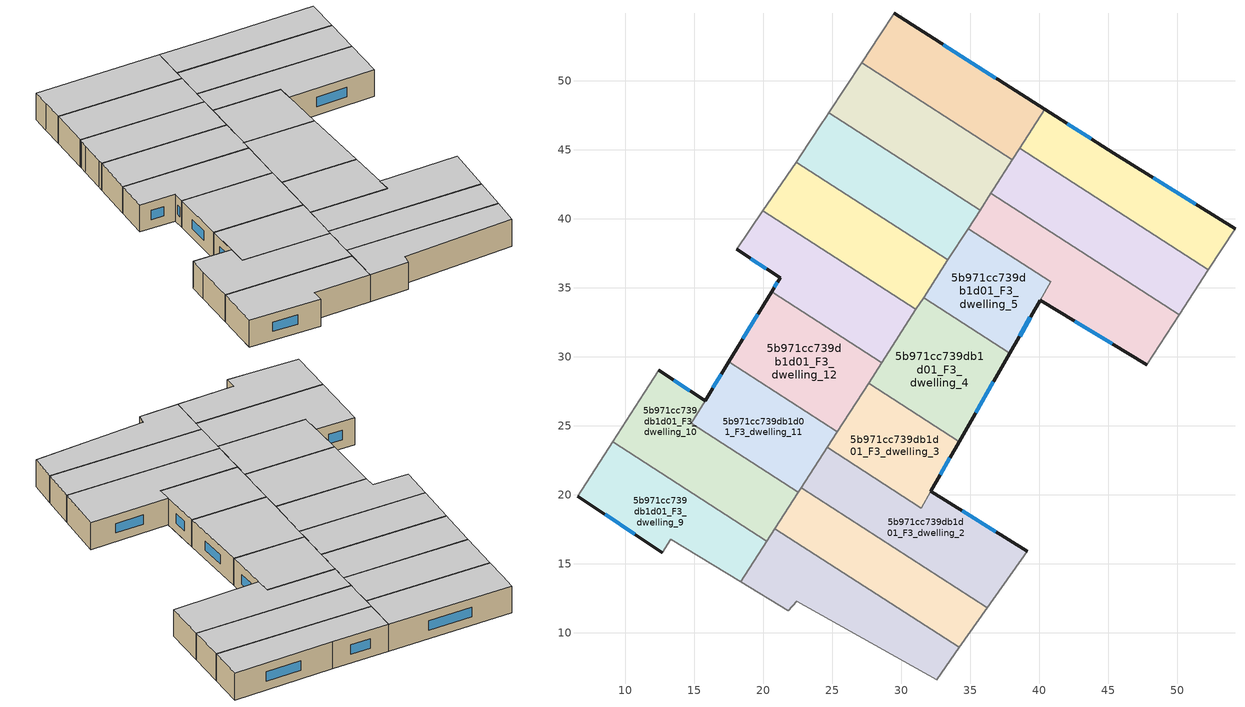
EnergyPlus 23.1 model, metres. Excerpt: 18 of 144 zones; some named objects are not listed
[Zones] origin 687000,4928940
5b971cc739db1d01_F3_dwelling_0
 floor to 5b971cc739db1d01_F2_dwelling_0 (EU_floor_Construction): 34.19,8.92 32.55,6.59 22.43,12.28 21.81,11.59 18.36,13.7 20.83,17.54 z9
 wall adiabatic (EU_wall_Construction): 18.36,13.7 21.81,11.59 22.43,12.28 32.55,6.59 34.19,8.92 z9:12
 wall to 5b971cc739db1d01_F3_dwelling_1 (EU_wall_Construction): 34.19,8.92 20.83,17.54 z9:12
 wall to 5b971cc739db1d01_F3_dwelling_9 (EU_wall_Construction): 20.25,16.63 18.36,13.7 z9:12
 wall to 5b971cc739db1d01_F3_dwelling_10 (EU_wall_Construction): 20.83,17.53 20.25,16.63 z9:12
 ceiling to 5b971cc739db1d01_F4_dwelling_0 (EU_floor_Construction): 32.55,6.59 34.19,8.92 20.83,17.54 18.36,13.7 21.81,11.59 22.43,12.28 z12
5b971cc739db1d01_F3_dwelling_1
 floor to 5b971cc739db1d01_F2_dwelling_1 (EU_floor_Construction): 36.22,11.8 34.19,8.92 20.83,17.54 22.53,20.18 22.73,20.49 z9
 wall adiabatic (EU_wall_Construction): 34.19,8.92 36.22,11.8 z9:12
 wall to 5b971cc739db1d01_F3_dwelling_2 (EU_wall_Construction): 36.22,11.8 22.73,20.49 z9:12
 wall to 5b971cc739db1d01_F3_dwelling_10 (EU_wall_Construction): 22.53,20.18 20.83,17.54 z9:12
 wall to 5b971cc739db1d01_F3_dwelling_11 (EU_wall_Construction): 22.73,20.49 22.53,20.18 z9:12
 ceiling to 5b971cc739db1d01_F4_dwelling_1 (EU_floor_Construction): 34.19,8.92 36.22,11.8 22.73,20.49 22.53,20.18 20.83,17.54 z12
5b971cc739db1d01_F3_dwelling_10
 floor to 5b971cc739db1d01_F2_dwelling_10 (EU_floor_Construction): 15.77,26.81 14.77,25.18 22.53,20.18 20.25,16.63 9.07,23.83 11.36,27.38 12.42,29.01 z9
 wall outside (EU_wall_Construction): 15.77,26.81 12.42,29.01 z9:12
 wall adiabatic (EU_wall_Construction): 12.42,29.01 11.36,27.38 9.07,23.83 z9:12
 wall to 5b971cc739db1d01_F3_dwelling_11 (EU_wall_Construction): 22.53,20.18 14.77,25.18 15.77,26.81 z9:12
 wall to 5b971cc739db1d01_F3_dwelling_9 (EU_wall_Construction): 9.07,23.83 20.25,16.63 z9:12
 window (EU_Window_Construction): 14.68,27.53 13.51,28.29 z9.98:11.02
 ceiling to 5b971cc739db1d01_F4_dwelling_10 (EU_floor_Construction): 20.25,16.63 22.53,20.18 14.77,25.18 15.77,26.81 12.42,29.01 11.36,27.38 9.07,23.83 z12
5b971cc739db1d01_F3_dwelling_11
 floor to 5b971cc739db1d01_F2_dwelling_11 (EU_floor_Construction): 25.35,24.56 22.53,20.18 14.77,25.18 17.49,29.62 z9
 wall outside (EU_wall_Construction): 17.49,29.62 15.77,26.81 z9:12
 wall to 5b971cc739db1d01_F3_dwelling_12 (EU_wall_Construction): 25.35,24.56 17.49,29.62 z9:12
 wall to 5b971cc739db1d01_F3_dwelling_2 (EU_wall_Construction): 22.73,20.49 24.62,23.42 z9:12
 wall to 5b971cc739db1d01_F3_dwelling_3 (EU_wall_Construction): 24.62,23.42 25.35,24.56 z9:12
 window (EU_Window_Construction): 16.93,28.71 16.33,27.73 z9.98:11.02
 ceiling to 5b971cc739db1d01_F4_dwelling_11 (EU_floor_Construction): 22.53,20.18 25.35,24.56 17.49,29.62 14.77,25.18 z12
5b971cc739db1d01_F3_dwelling_12
 floor to 5b971cc739db1d01_F2_dwelling_12 (EU_floor_Construction): 28.58,29.57 25.35,24.56 17.49,29.62 20.6,34.71 z9
 wall outside (EU_wall_Construction): 20.6,34.71 17.49,29.62 z9:12
 wall to 5b971cc739db1d01_F3_dwelling_13 (EU_wall_Construction): 28.58,29.57 20.6,34.71 z9:12
 wall to 5b971cc739db1d01_F3_dwelling_3 (EU_wall_Construction): 25.35,24.56 27.62,28.08 z9:12
 wall to 5b971cc739db1d01_F3_dwelling_4 (EU_wall_Construction): 27.62,28.08 28.58,29.57 z9:12
 window (EU_Window_Construction): 19.59,33.06 18.5,31.28 z9.98:11.02
 ceiling to 5b971cc739db1d01_F4_dwelling_12 (EU_floor_Construction): 25.35,24.56 28.58,29.57 20.6,34.71 17.49,29.62 z12
5b971cc739db1d01_F3_dwelling_13
 floor to 5b971cc739db1d01_F2_dwelling_13 (EU_floor_Construction): 31.06,33.42 28.58,29.57 20.6,34.71 21.21,35.71 18.08,37.77 19.97,40.56 z9
 wall outside (EU_wall_Construction): 18.08,37.77 21.21,35.71 20.6,34.71 z9:12
 wall to 5b971cc739db1d01_F3_dwelling_14 (EU_wall_Construction): 31.06,33.42 19.97,40.56 z9:12
 wall adiabatic (EU_wall_Construction): 19.97,40.56 18.08,37.77 z9:12
 wall to 5b971cc739db1d01_F3_dwelling_4 (EU_wall_Construction): 28.58,29.57 31.06,33.42 z9:12
 window (EU_Window_Construction): 21.01,35.38 20.8,35.03 / 19.1,37.1 20.19,36.38 z9.98:11.02
 ceiling to 5b971cc739db1d01_F4_dwelling_13 (EU_floor_Construction): 28.58,29.57 31.06,33.42 19.97,40.56 18.08,37.77 21.21,35.71 20.6,34.71 z12
5b971cc739db1d01_F3_dwelling_14
 floor to 5b971cc739db1d01_F2_dwelling_14 (EU_floor_Construction): 33.37,37.01 31.06,33.42 19.97,40.56 22.37,44.1 z9
 wall adiabatic (EU_wall_Construction): 22.37,44.1 19.97,40.56 z9:12
 wall to 5b971cc739db1d01_F3_dwelling_15 (EU_wall_Construction): 33.37,37.01 22.37,44.1 z9:12
 wall to 5b971cc739db1d01_F3_dwelling_5 (EU_wall_Construction): 31.61,34.27 33.37,37.01 z9:12
 wall to 5b971cc739db1d01_F3_dwelling_4 (EU_wall_Construction): 31.06,33.42 31.61,34.27 z9:12
 ceiling to 5b971cc739db1d01_F4_dwelling_14 (EU_floor_Construction): 31.06,33.42 33.37,37.01 22.37,44.1 19.97,40.56 z12
5b971cc739db1d01_F3_dwelling_15
 floor to 5b971cc739db1d01_F2_dwelling_15 (EU_floor_Construction): 35.7,40.62 33.37,37.01 22.37,44.1 22.7,44.59 24.17,46.79 24.57,47.4 24.75,47.68 z9
 wall adiabatic (EU_wall_Construction): 24.75,47.68 24.57,47.4 24.17,46.79 22.7,44.59 22.37,44.1 z9:12
 wall to 5b971cc739db1d01_F3_dwelling_16 (EU_wall_Construction): 35.7,40.62 24.75,47.68 z9:12
 wall to 5b971cc739db1d01_F3_dwelling_6 (EU_wall_Construction): 34.83,39.28 35.7,40.62 z9:12
 wall to 5b971cc739db1d01_F3_dwelling_5 (EU_wall_Construction): 33.37,37.01 34.83,39.28 z9:12
 ceiling to 5b971cc739db1d01_F4_dwelling_15 (EU_floor_Construction): 33.37,37.01 35.7,40.62 24.75,47.68 24.57,47.4 24.17,46.79 22.7,44.59 22.37,44.1 z12
5b971cc739db1d01_F3_dwelling_16
 floor to 5b971cc739db1d01_F2_dwelling_16 (EU_floor_Construction): 38.04,44.25 35.7,40.62 24.75,47.68 27.13,51.28 z9
 wall adiabatic (EU_wall_Construction): 27.13,51.28 24.75,47.68 z9:12
 wall to 5b971cc739db1d01_F3_dwelling_17 (EU_wall_Construction): 38.04,44.25 27.13,51.28 z9:12
 wall to 5b971cc739db1d01_F3_dwelling_7 (EU_wall_Construction): 36.49,41.84 36.7,42.18 38.04,44.25 z9:12
 wall to 5b971cc739db1d01_F3_dwelling_6 (EU_wall_Construction): 35.7,40.62 36.49,41.84 z9:12
 ceiling to 5b971cc739db1d01_F4_dwelling_16 (EU_floor_Construction): 35.7,40.62 38.04,44.25 27.13,51.28 24.75,47.68 z12
5b971cc739db1d01_F3_dwelling_17
 floor to 5b971cc739db1d01_F2_dwelling_17 (EU_floor_Construction): 40.4,47.92 38.04,44.25 27.13,51.28 28.45,53.29 29.49,54.88 z9
 wall outside (EU_wall_Construction): 40.4,47.92 29.49,54.88 z9:12
 wall adiabatic (EU_wall_Construction): 29.49,54.88 28.45,53.29 27.13,51.28 z9:12
 wall to 5b971cc739db1d01_F3_dwelling_8 (EU_wall_Construction): 38.57,45.08 40.4,47.92 z9:12
 wall to 5b971cc739db1d01_F3_dwelling_7 (EU_wall_Construction): 38.04,44.26 38.57,45.08 z9:12
 window (EU_Window_Construction): 36.85,50.19 33.04,52.62 z9.98:11.02
 ceiling to 5b971cc739db1d01_F4_dwelling_17 (EU_floor_Construction): 38.04,44.25 40.4,47.92 29.49,54.88 28.45,53.29 27.13,51.28 z12
5b971cc739db1d01_F3_dwelling_2
 floor to 5b971cc739db1d01_F2_dwelling_2 (EU_floor_Construction): 39.12,15.9 36.22,11.8 22.73,20.49 24.62,23.42 31.43,19.03 32.14,20.26 z9
 wall outside (EU_wall_Construction): 39.12,15.9 32.14,20.26 z9:12
 wall adiabatic (EU_wall_Construction): 36.22,11.8 39.12,15.9 z9:12
 wall to 5b971cc739db1d01_F3_dwelling_3 (EU_wall_Construction): 32.14,20.26 31.43,19.03 24.62,23.42 z9:12
 window (EU_Window_Construction): 36.85,17.32 34.41,18.84 z9.98:11.02
 ceiling to 5b971cc739db1d01_F4_dwelling_2 (EU_floor_Construction): 36.22,11.8 39.12,15.9 32.14,20.26 31.43,19.03 24.62,23.42 22.73,20.49 z12
5b971cc739db1d01_F3_dwelling_3
 floor to 5b971cc739db1d01_F2_dwelling_3 (EU_floor_Construction): 34.19,23.84 31.43,19.03 24.62,23.42 27.62,28.08 z9
 wall outside (EU_wall_Construction): 32.14,20.26 34.19,23.84 z9:12
 wall to 5b971cc739db1d01_F3_dwelling_4 (EU_wall_Construction): 34.19,23.84 27.62,28.08 z9:12
 window (EU_Window_Construction): 32.8,21.43 33.52,22.68 z9.98:11.02
 ceiling to 5b971cc739db1d01_F4_dwelling_3 (EU_floor_Construction): 31.43,19.03 34.19,23.84 27.62,28.08 24.62,23.42 z12
5b971cc739db1d01_F3_dwelling_4
 floor to 5b971cc739db1d01_F2_dwelling_4 (EU_floor_Construction): 37.85,30.24 34.19,23.84 27.62,28.08 31.61,34.27 z9
 wall outside (EU_wall_Construction): 34.19,23.84 37.85,30.24 z9:12
 wall to 5b971cc739db1d01_F3_dwelling_5 (EU_wall_Construction): 37.85,30.24 31.61,34.27 z9:12
 window (EU_Window_Construction): 35.38,25.93 36.66,28.16 z9.98:11.02
 ceiling to 5b971cc739db1d01_F4_dwelling_4 (EU_floor_Construction): 34.19,23.84 37.85,30.24 31.61,34.27 27.62,28.08 z12
5b971cc739db1d01_F3_dwelling_5
 floor to 5b971cc739db1d01_F2_dwelling_5 (EU_floor_Construction): 40.82,35.42 37.85,30.24 31.61,34.27 34.83,39.28 z9
 wall outside (EU_wall_Construction): 37.85,30.24 40.06,34.09 z9:12
 wall to 5b971cc739db1d01_F3_dwelling_6 (EU_wall_Construction): 40.06,34.09 40.82,35.42 34.83,39.28 z9:12
 window (EU_Window_Construction): 38.57,31.49 39.34,32.84 z9.98:11.02
 ceiling to 5b971cc739db1d01_F4_dwelling_5 (EU_floor_Construction): 37.85,30.24 40.82,35.42 34.83,39.28 31.61,34.27 z12
5b971cc739db1d01_F3_dwelling_6
 floor to 5b971cc739db1d01_F2_dwelling_6 (EU_floor_Construction): 50.15,33.04 47.8,29.4 40.06,34.09 40.82,35.42 34.83,39.28 36.49,41.84 z9
 wall outside (EU_wall_Construction): 40.06,34.09 47.8,29.4 z9:12
 wall to 5b971cc739db1d01_F3_dwelling_7 (EU_wall_Construction): 50.15,33.04 36.49,41.84 z9:12
 wall adiabatic (EU_wall_Construction): 47.8,29.4 50.15,33.04 z9:12
 window (EU_Window_Construction): 42.57,32.56 45.28,30.92 z9.98:11.02
 ceiling to 5b971cc739db1d01_F4_dwelling_6 (EU_floor_Construction): 47.8,29.4 50.15,33.04 36.49,41.84 34.83,39.28 40.82,35.42 40.06,34.09 z12
5b971cc739db1d01_F3_dwelling_7
 floor to 5b971cc739db1d01_F2_dwelling_7 (EU_floor_Construction): 52.24,36.28 50.15,33.04 36.49,41.84 36.7,42.18 38.57,45.08 z9
 wall to 5b971cc739db1d01_F3_dwelling_8 (EU_wall_Construction): 52.24,36.28 38.57,45.08 z9:12
 wall adiabatic (EU_wall_Construction): 50.15,33.04 52.24,36.28 z9:12
 ceiling to 5b971cc739db1d01_F4_dwelling_7 (EU_floor_Construction): 50.15,33.04 52.24,36.28 38.57,45.08 36.7,42.18 36.49,41.84 z12
5b971cc739db1d01_F3_dwelling_8
 floor to 5b971cc739db1d01_F2_dwelling_8 (EU_floor_Construction): 54.18,39.28 52.24,36.28 38.57,45.08 40.4,47.92 45.39,44.75 z9
 wall outside (EU_wall_Construction): 54.18,39.28 45.39,44.75 40.4,47.92 z9:12
 wall adiabatic (EU_wall_Construction): 52.24,36.28 54.18,39.28 z9:12
 window (EU_Window_Construction): 43.77,45.78 42.02,46.89 / 51.32,41.06 48.25,42.97 z9.98:11.02
 ceiling to 5b971cc739db1d01_F4_dwelling_8 (EU_floor_Construction): 52.24,36.28 54.18,39.28 45.39,44.75 40.4,47.92 38.57,45.08 z12
5b971cc739db1d01_F3_dwelling_9
 floor to 5b971cc739db1d01_F2_dwelling_9 (EU_floor_Construction): 20.25,16.63 18.36,13.7 13.3,16.78 12.68,15.78 6.53,19.9 9.07,23.83 z9
 wall outside (EU_wall_Construction): 6.53,19.9 12.68,15.78 z9:12
 wall adiabatic (EU_wall_Construction): 12.68,15.78 13.3,16.78 18.36,13.7 / 9.07,23.83 6.53,19.9 z9:12
 window (EU_Window_Construction): 8.53,18.56 10.68,17.12 z9.98:11.02
 ceiling to 5b971cc739db1d01_F4_dwelling_9 (EU_floor_Construction): 18.36,13.7 20.25,16.63 9.07,23.83 6.53,19.9 12.68,15.78 13.3,16.78 z12
[Building]
EU S2 Campaign: North Axis=0; Terrain=City; Solar Distribution=FullExterior
[Site:Location]
Bologna: Latitude=44.5; Longitude=11.25; Time Zone=1; Elevation=37
[SizingPeriod:WeatherFileDays]
AnnualSizingPeriod: Begin Month=1; Begin Day of Month=1; End Month=12; End Day of Month=31; Day of Week for Start Day=Monday; Use Weather File Daylight Saving Period=No; Use Weather File Rain and Snow Indicators=No
[MATERIAL]
EU_InternalMass_Material: Roughness=MediumRough; Thickness=0.1; Conductivity=1; Density=1800; Specific Heat=900; Thermal Absorptance=0.9; Solar Absorptance=0.7; Visible Absorptance=0.7
[MATERIAL:NOMASS] Roughness=MediumRough; Thermal Absorptance=0.9; Solar Absorptance=0.7; Visible Absorptance=0.7
Name | Thermal Resistance
EU_wall_NoMass | 0.905828
EU_floor_NoMass | 0.67114
[WINDOWMATERIAL:SIMPLEGLAZINGSYSTEM]
EU_Window_SimpleGlazing: UFactor=4.52486; Solar Heat Gain Coefficient=0.85; Visible Transmittance=0.85
[CONSTRUCTION]
EU_wall_Construction: EU_wall_NoMass
EU_floor_Construction: EU_floor_NoMass
EU_Window_Construction: EU_Window_SimpleGlazing
EU_InternalMass_Construction: EU_InternalMass_Material
[ZONE] Type=1; Multiplier=1; Ceiling Height=autocalculate; Floor Area=autocalculate; Part of Total Floor Area=Yes
Name | Volume
5b971cc739db1d01_F3_dwelling_0 | 168.436
5b971cc739db1d01_F3_dwelling_1 | 168.46
5b971cc739db1d01_F3_dwelling_10 | 191.74
5b971cc739db1d01_F3_dwelling_11 | 145.154
5b971cc739db1d01_F3_dwelling_12 | 168.438
5b971cc739db1d01_F3_dwelling_13; 5b971cc739db1d01_F3_dwelling_16; 5b971cc739db1d01_F3_dwelling_4 | 168.426
5b971cc739db1d01_F3_dwelling_14 | 168.458
5b971cc739db1d01_F3_dwelling_15 | 168.444
5b971cc739db1d01_F3_dwelling_17 | 168.457
5b971cc739db1d01_F3_dwelling_2 | 204.521
5b971cc739db1d01_F3_dwelling_3 | 132.349
5b971cc739db1d01_F3_dwelling_5 | 130.07
5b971cc739db1d01_F3_dwelling_6 | 187.3
5b971cc739db1d01_F3_dwelling_7 | 187.932
5b971cc739db1d01_F3_dwelling_8 | 168.45
5b971cc739db1d01_F3_dwelling_9 | 168.433
[INTERNALMASS] Construction=EU_InternalMass_Construction
Name | Zone or ZoneList | Surface Area
5b971cc739db1d01_F3_dwelling_0_EU_InternalMass | 5b971cc739db1d01_F3_dwelling_0 | 56.1451
5b971cc739db1d01_F3_dwelling_1_EU_InternalMass | 5b971cc739db1d01_F3_dwelling_1 | 56.1549
5b971cc739db1d01_F3_dwelling_2_EU_InternalMass | 5b971cc739db1d01_F3_dwelling_2 | 68.1744
5b971cc739db1d01_F3_dwelling_3_EU_InternalMass | 5b971cc739db1d01_F3_dwelling_3 | 44.1213
5b971cc739db1d01_F3_dwelling_4_EU_InternalMass | 5b971cc739db1d01_F3_dwelling_4 | 56.1423
5b971cc739db1d01_F3_dwelling_5_EU_InternalMass | 5b971cc739db1d01_F3_dwelling_5 | 43.3524
5b971cc739db1d01_F3_dwelling_6_EU_InternalMass | 5b971cc739db1d01_F3_dwelling_6 | 62.4369
5b971cc739db1d01_F3_dwelling_7_EU_InternalMass | 5b971cc739db1d01_F3_dwelling_7 | 62.642
5b971cc739db1d01_F3_dwelling_8_EU_InternalMass | 5b971cc739db1d01_F3_dwelling_8 | 56.1504
5b971cc739db1d01_F3_dwelling_9_EU_InternalMass | 5b971cc739db1d01_F3_dwelling_9 | 56.1443
5b971cc739db1d01_F3_dwelling_10_EU_InternalMass | 5b971cc739db1d01_F3_dwelling_10 | 63.9151
5b971cc739db1d01_F3_dwelling_11_EU_InternalMass | 5b971cc739db1d01_F3_dwelling_11 | 48.3802
5b971cc739db1d01_F3_dwelling_12_EU_InternalMass | 5b971cc739db1d01_F3_dwelling_12 | 56.1462
5b971cc739db1d01_F3_dwelling_13_EU_InternalMass | 5b971cc739db1d01_F3_dwelling_13 | 56.1421
5b971cc739db1d01_F3_dwelling_14_EU_InternalMass | 5b971cc739db1d01_F3_dwelling_14 | 56.1528
5b971cc739db1d01_F3_dwelling_15_EU_InternalMass | 5b971cc739db1d01_F3_dwelling_15 | 56.1477
5b971cc739db1d01_F3_dwelling_16_EU_InternalMass | 5b971cc739db1d01_F3_dwelling_16 | 56.1423
5b971cc739db1d01_F3_dwelling_17_EU_InternalMass | 5b971cc739db1d01_F3_dwelling_17 | 56.1525
[OTHEREQUIPMENT] Fuel Type=Electricity; Design Level Calculation Method=Watts/Area; Power per Zone Floor Area=1; Fraction Latent=0; Fraction Radiant=0; Fraction Lost=0; Carbon Dioxide Generation Rate=0; EndUse Subcategory=EU_Step8_InternalGains
Name | Zone or ZoneList or Space or SpaceList | Schedule
EU_Step8_InternalGain_5b971cc739db1d01_F3_dwelling_0_f000 | 5b971cc739db1d01_F3_dwelling_0 | EU_Step8_GainSchedule_5b971cc739db1d01_F3_dwelling_0_f000
EU_Step8_InternalGain_5b971cc739db1d01_F3_dwelling_1_f000 | 5b971cc739db1d01_F3_dwelling_1 | EU_Step8_GainSchedule_5b971cc739db1d01_F3_dwelling_1_f000
EU_Step8_InternalGain_5b971cc739db1d01_F3_dwelling_2_f000 | 5b971cc739db1d01_F3_dwelling_2 | EU_Step8_GainSchedule_5b971cc739db1d01_F3_dwelling_2_f000
EU_Step8_InternalGain_5b971cc739db1d01_F3_dwelling_3_f000 | 5b971cc739db1d01_F3_dwelling_3 | EU_Step8_GainSchedule_5b971cc739db1d01_F3_dwelling_3_f000
EU_Step8_InternalGain_5b971cc739db1d01_F3_dwelling_4_f000 | 5b971cc739db1d01_F3_dwelling_4 | EU_Step8_GainSchedule_5b971cc739db1d01_F3_dwelling_4_f000
EU_Step8_InternalGain_5b971cc739db1d01_F3_dwelling_5_f000 | 5b971cc739db1d01_F3_dwelling_5 | EU_Step8_GainSchedule_5b971cc739db1d01_F3_dwelling_5_f000
EU_Step8_InternalGain_5b971cc739db1d01_F3_dwelling_6_f000 | 5b971cc739db1d01_F3_dwelling_6 | EU_Step8_GainSchedule_5b971cc739db1d01_F3_dwelling_6_f000
EU_Step8_InternalGain_5b971cc739db1d01_F3_dwelling_7_f000 | 5b971cc739db1d01_F3_dwelling_7 | EU_Step8_GainSchedule_5b971cc739db1d01_F3_dwelling_7_f000
EU_Step8_InternalGain_5b971cc739db1d01_F3_dwelling_8_f000 | 5b971cc739db1d01_F3_dwelling_8 | EU_Step8_GainSchedule_5b971cc739db1d01_F3_dwelling_8_f000
EU_Step8_InternalGain_5b971cc739db1d01_F3_dwelling_9_f000 | 5b971cc739db1d01_F3_dwelling_9 | EU_Step8_GainSchedule_5b971cc739db1d01_F3_dwelling_9_f000
EU_Step8_InternalGain_5b971cc739db1d01_F3_dwelling_10_f000 | 5b971cc739db1d01_F3_dwelling_10 | EU_Step8_GainSchedule_5b971cc739db1d01_F3_dwelling_10_f000
EU_Step8_InternalGain_5b971cc739db1d01_F3_dwelling_11_f000 | 5b971cc739db1d01_F3_dwelling_11 | EU_Step8_GainSchedule_5b971cc739db1d01_F3_dwelling_11_f000
EU_Step8_InternalGain_5b971cc739db1d01_F3_dwelling_12_f000 | 5b971cc739db1d01_F3_dwelling_12 | EU_Step8_GainSchedule_5b971cc739db1d01_F3_dwelling_12_f000
EU_Step8_InternalGain_5b971cc739db1d01_F3_dwelling_13_f000 | 5b971cc739db1d01_F3_dwelling_13 | EU_Step8_GainSchedule_5b971cc739db1d01_F3_dwelling_13_f000
EU_Step8_InternalGain_5b971cc739db1d01_F3_dwelling_14_f000 | 5b971cc739db1d01_F3_dwelling_14 | EU_Step8_GainSchedule_5b971cc739db1d01_F3_dwelling_14_f000
EU_Step8_InternalGain_5b971cc739db1d01_F3_dwelling_15_f000 | 5b971cc739db1d01_F3_dwelling_15 | EU_Step8_GainSchedule_5b971cc739db1d01_F3_dwelling_15_f000
EU_Step8_InternalGain_5b971cc739db1d01_F3_dwelling_16_f000 | 5b971cc739db1d01_F3_dwelling_16 | EU_Step8_GainSchedule_5b971cc739db1d01_F3_dwelling_16_f000
EU_Step8_InternalGain_5b971cc739db1d01_F3_dwelling_17_f000 | 5b971cc739db1d01_F3_dwelling_17 | EU_Step8_GainSchedule_5b971cc739db1d01_F3_dwelling_17_f000
[ZONEVENTILATION:DESIGNFLOWRATE] Schedule=EU_AlwaysOn; Design Flow Rate Calculation Method=AirChanges/Hour; Air Changes per Hour=0.73129; Ventilation Type=Natural; Fan Pressure Rise=0; Fan Total Efficiency=1; Constant Term Coefficient=1; Temperature Term Coefficient=0; Velocity Term Coefficient=0; Velocity Squared Term Coefficient=0; Minimum Indoor Temperature=-100; Maximum Indoor Temperature=100; Delta Temperature=-100; Minimum Outdoor Temperature=-100; Maximum Outdoor Temperature=100; Maximum Wind Speed=40
Name | Zone or ZoneList or Space or SpaceList
EU_ConstantAir_5b971cc739db1d01_F3_dwelling_0 | 5b971cc739db1d01_F3_dwelling_0
EU_ConstantAir_5b971cc739db1d01_F3_dwelling_1 | 5b971cc739db1d01_F3_dwelling_1
EU_ConstantAir_5b971cc739db1d01_F3_dwelling_2 | 5b971cc739db1d01_F3_dwelling_2
EU_ConstantAir_5b971cc739db1d01_F3_dwelling_3 | 5b971cc739db1d01_F3_dwelling_3
EU_ConstantAir_5b971cc739db1d01_F3_dwelling_4 | 5b971cc739db1d01_F3_dwelling_4
EU_ConstantAir_5b971cc739db1d01_F3_dwelling_5 | 5b971cc739db1d01_F3_dwelling_5
EU_ConstantAir_5b971cc739db1d01_F3_dwelling_6 | 5b971cc739db1d01_F3_dwelling_6
EU_ConstantAir_5b971cc739db1d01_F3_dwelling_7 | 5b971cc739db1d01_F3_dwelling_7
EU_ConstantAir_5b971cc739db1d01_F3_dwelling_8 | 5b971cc739db1d01_F3_dwelling_8
EU_ConstantAir_5b971cc739db1d01_F3_dwelling_9 | 5b971cc739db1d01_F3_dwelling_9
EU_ConstantAir_5b971cc739db1d01_F3_dwelling_10 | 5b971cc739db1d01_F3_dwelling_10
EU_ConstantAir_5b971cc739db1d01_F3_dwelling_11 | 5b971cc739db1d01_F3_dwelling_11
EU_ConstantAir_5b971cc739db1d01_F3_dwelling_12 | 5b971cc739db1d01_F3_dwelling_12
EU_ConstantAir_5b971cc739db1d01_F3_dwelling_13 | 5b971cc739db1d01_F3_dwelling_13
EU_ConstantAir_5b971cc739db1d01_F3_dwelling_14 | 5b971cc739db1d01_F3_dwelling_14
EU_ConstantAir_5b971cc739db1d01_F3_dwelling_15 | 5b971cc739db1d01_F3_dwelling_15
EU_ConstantAir_5b971cc739db1d01_F3_dwelling_16 | 5b971cc739db1d01_F3_dwelling_16
EU_ConstantAir_5b971cc739db1d01_F3_dwelling_17 | 5b971cc739db1d01_F3_dwelling_17
[HVACTEMPLATE:ZONE:IDEALLOADSAIRSYSTEM] System Availability Schedule=EU_AlwaysOn; Maximum Heating Supply Air Temperature=50; Minimum Cooling Supply Air Temperature=13; Maximum Heating Supply Air Humidity Ratio=0.0156; Minimum Cooling Supply Air Humidity Ratio=0.0077; Heating Limit=NoLimit; Cooling Limit=NoLimit; Heating Availability Schedule=EU_AlwaysOn; Cooling Availability Schedule=EU_CoolingOff; Dehumidification Control Type=ConstantSensibleHeatRatio; Cooling Sensible Heat Ratio=0.7; Dehumidification Setpoint=60; Humidification Control Type=None; Humidification Setpoint=30; Outdoor Air Method=None; Outdoor Air Flow Rate per Person=0.00944; Outdoor Air Flow Rate per Zone Floor Area=0; Outdoor Air Flow Rate per Zone=0; Demand Controlled Ventilation Type=None; Outdoor Air Economizer Type=NoEconomizer; Heat Recovery Type=None; Sensible Heat Recovery Effectiveness=0.7; Latent Heat Recovery Effectiveness=0.65
Name | Template Thermostat
5b971cc739db1d01_F3_dwelling_0 | EU_HeatOnly_5b971cc739db1d01_F3_dwelling_0
5b971cc739db1d01_F3_dwelling_1 | EU_HeatOnly_5b971cc739db1d01_F3_dwelling_1
5b971cc739db1d01_F3_dwelling_2 | EU_HeatOnly_5b971cc739db1d01_F3_dwelling_2
5b971cc739db1d01_F3_dwelling_3 | EU_HeatOnly_5b971cc739db1d01_F3_dwelling_3
5b971cc739db1d01_F3_dwelling_4 | EU_HeatOnly_5b971cc739db1d01_F3_dwelling_4
5b971cc739db1d01_F3_dwelling_5 | EU_HeatOnly_5b971cc739db1d01_F3_dwelling_5
5b971cc739db1d01_F3_dwelling_6 | EU_HeatOnly_5b971cc739db1d01_F3_dwelling_6
5b971cc739db1d01_F3_dwelling_7 | EU_HeatOnly_5b971cc739db1d01_F3_dwelling_7
5b971cc739db1d01_F3_dwelling_8 | EU_HeatOnly_5b971cc739db1d01_F3_dwelling_8
5b971cc739db1d01_F3_dwelling_9 | EU_HeatOnly_5b971cc739db1d01_F3_dwelling_9
5b971cc739db1d01_F3_dwelling_10 | EU_HeatOnly_5b971cc739db1d01_F3_dwelling_10
5b971cc739db1d01_F3_dwelling_11 | EU_HeatOnly_5b971cc739db1d01_F3_dwelling_11
5b971cc739db1d01_F3_dwelling_12 | EU_HeatOnly_5b971cc739db1d01_F3_dwelling_12
5b971cc739db1d01_F3_dwelling_13 | EU_HeatOnly_5b971cc739db1d01_F3_dwelling_13
5b971cc739db1d01_F3_dwelling_14 | EU_HeatOnly_5b971cc739db1d01_F3_dwelling_14
5b971cc739db1d01_F3_dwelling_15 | EU_HeatOnly_5b971cc739db1d01_F3_dwelling_15
5b971cc739db1d01_F3_dwelling_16 | EU_HeatOnly_5b971cc739db1d01_F3_dwelling_16
5b971cc739db1d01_F3_dwelling_17 | EU_HeatOnly_5b971cc739db1d01_F3_dwelling_17
[SIZING:ZONE] Zone Cooling Design Supply Air Temperature Input Method=SupplyAirTemperature; Zone Cooling Design Supply Air Temperature=13; Zone Heating Design Supply Air Temperature Input Method=SupplyAirTemperature; Zone Heating Design Supply Air Temperature=50; Zone Cooling Design Supply Air Humidity Ratio=0.008; Zone Heating Design Supply Air Humidity Ratio=0.008; Cooling Design Air Flow Method=DesignDay; Cooling Design Air Flow Rate=0; Cooling Minimum Air Flow per Zone Floor Area=0.000762; Cooling Minimum Air Flow=0; Cooling Minimum Air Flow Fraction=0.2; Heating Design Air Flow Method=DesignDay; Heating Design Air Flow Rate=0; Heating Maximum Air Flow per Zone Floor Area=0.002032; Heating Maximum Air Flow=0.141576; Heating Maximum Air Flow Fraction=0.3; Account for Dedicated Outdoor Air System=No; Dedicated Outdoor Air System Control Strategy=NeutralSupplyAir; Dedicated Outdoor Air Low Setpoint Temperature for Design=autosize; Dedicated Outdoor Air High Setpoint Temperature for Design=autosize; Zone Load Sizing Method=Sensible Load Only No Latent Load; Zone Latent Cooling Design Supply Air Humidity Ratio Input Method=HumidityRatioDifference; Zone Cooling Design Supply Air Humidity Ratio Difference=0.005; Zone Latent Heating Design Supply Air Humidity Ratio Input Method=HumidityRatioDifference; Zone Humidification Design Supply Air Humidity Ratio Difference=0.005
5b971cc739db1d01_F3_dwelling_0; 5b971cc739db1d01_F3_dwelling_1; 5b971cc739db1d01_F3_dwelling_2; 5b971cc739db1d01_F3_dwelling_3; 5b971cc739db1d01_F3_dwelling_4; 5b971cc739db1d01_F3_dwelling_5; 5b971cc739db1d01_F3_dwelling_6; 5b971cc739db1d01_F3_dwelling_7; 5b971cc739db1d01_F3_dwelling_8; 5b971cc739db1d01_F3_dwelling_9; 5b971cc739db1d01_F3_dwelling_10; 5b971cc739db1d01_F3_dwelling_11; 5b971cc739db1d01_F3_dwelling_12; 5b971cc739db1d01_F3_dwelling_13; 5b971cc739db1d01_F3_dwelling_14; 5b971cc739db1d01_F3_dwelling_15; 5b971cc739db1d01_F3_dwelling_16; 5b971cc739db1d01_F3_dwelling_17
[SCHEDULE:CONSTANT]
Name | Hourly Value
EU_AlwaysOn | 1
EU_CoolingOff | 0
[SCHEDULE:FILE] Column Number=1; Rows to Skip at Top=0; Number of Hours of Data=8760; Column Separator=Comma; Interpolate to Timestep=No; Minutes per Item=60; Adjust Schedule for Daylight Savings=Yes
Name | File
EU_Step8_GainSchedule_5b971cc739db1d01_F3_dwelling_0_f000 | ../../schedules/5b971cc739db1d01/5b971cc739db1d01_F3_dwelling_0_f000_gain.csv
EU_Step8_GainSchedule_5b971cc739db1d01_F3_dwelling_1_f000 | ../../schedules/5b971cc739db1d01/5b971cc739db1d01_F3_dwelling_1_f000_gain.csv
EU_Step8_GainSchedule_5b971cc739db1d01_F3_dwelling_2_f000 | ../../schedules/5b971cc739db1d01/5b971cc739db1d01_F3_dwelling_2_f000_gain.csv
EU_Step8_GainSchedule_5b971cc739db1d01_F3_dwelling_3_f000 | ../../schedules/5b971cc739db1d01/5b971cc739db1d01_F3_dwelling_3_f000_gain.csv
EU_Step8_GainSchedule_5b971cc739db1d01_F3_dwelling_4_f000 | ../../schedules/5b971cc739db1d01/5b971cc739db1d01_F3_dwelling_4_f000_gain.csv
EU_Step8_GainSchedule_5b971cc739db1d01_F3_dwelling_5_f000 | ../../schedules/5b971cc739db1d01/5b971cc739db1d01_F3_dwelling_5_f000_gain.csv
EU_Step8_GainSchedule_5b971cc739db1d01_F3_dwelling_6_f000 | ../../schedules/5b971cc739db1d01/5b971cc739db1d01_F3_dwelling_6_f000_gain.csv
EU_Step8_GainSchedule_5b971cc739db1d01_F3_dwelling_7_f000 | ../../schedules/5b971cc739db1d01/5b971cc739db1d01_F3_dwelling_7_f000_gain.csv
EU_Step8_GainSchedule_5b971cc739db1d01_F3_dwelling_8_f000 | ../../schedules/5b971cc739db1d01/5b971cc739db1d01_F3_dwelling_8_f000_gain.csv
EU_Step8_GainSchedule_5b971cc739db1d01_F3_dwelling_9_f000 | ../../schedules/5b971cc739db1d01/5b971cc739db1d01_F3_dwelling_9_f000_gain.csv
EU_Step8_GainSchedule_5b971cc739db1d01_F3_dwelling_10_f000 | ../../schedules/5b971cc739db1d01/5b971cc739db1d01_F3_dwelling_10_f000_gain.csv
EU_Step8_GainSchedule_5b971cc739db1d01_F3_dwelling_11_f000 | ../../schedules/5b971cc739db1d01/5b971cc739db1d01_F3_dwelling_11_f000_gain.csv
EU_Step8_GainSchedule_5b971cc739db1d01_F3_dwelling_12_f000 | ../../schedules/5b971cc739db1d01/5b971cc739db1d01_F3_dwelling_12_f000_gain.csv
EU_Step8_GainSchedule_5b971cc739db1d01_F3_dwelling_13_f000 | ../../schedules/5b971cc739db1d01/5b971cc739db1d01_F3_dwelling_13_f000_gain.csv
EU_Step8_GainSchedule_5b971cc739db1d01_F3_dwelling_14_f000 | ../../schedules/5b971cc739db1d01/5b971cc739db1d01_F3_dwelling_14_f000_gain.csv
EU_Step8_GainSchedule_5b971cc739db1d01_F3_dwelling_15_f000 | ../../schedules/5b971cc739db1d01/5b971cc739db1d01_F3_dwelling_15_f000_gain.csv
EU_Step8_GainSchedule_5b971cc739db1d01_F3_dwelling_16_f000 | ../../schedules/5b971cc739db1d01/5b971cc739db1d01_F3_dwelling_16_f000_gain.csv
EU_Step8_GainSchedule_5b971cc739db1d01_F3_dwelling_17_f000 | ../../schedules/5b971cc739db1d01/5b971cc739db1d01_F3_dwelling_17_f000_gain.csv
